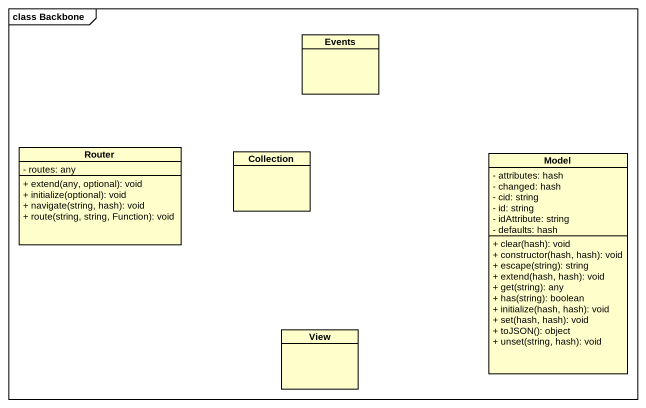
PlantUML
@startuml
mainframe class Backbone
hide circle
hide empty members
skinparam classAttributeIconSize 0
class Events
class Router {
  - routes: any
  + extend(any, optional): void
  + initialize(optional): void
  + navigate(string, hash): void
  + route(string, string, Function): void
}
class Collection
class Model {
  - attributes: hash
  - changed: hash
  - cid: string
  - id: string
  - idAttribute: string
  - defaults: hash
  + clear(hash): void
  + constructor(hash, hash): void
  + escape(string): string
  + extend(hash, hash): void
  + get(string): any
  + has(string): boolean
  + initialize(hash, hash): void
  + set(hash, hash): void
  + toJSON(): object
  + unset(string, hash): void
}
class View
@enduml
